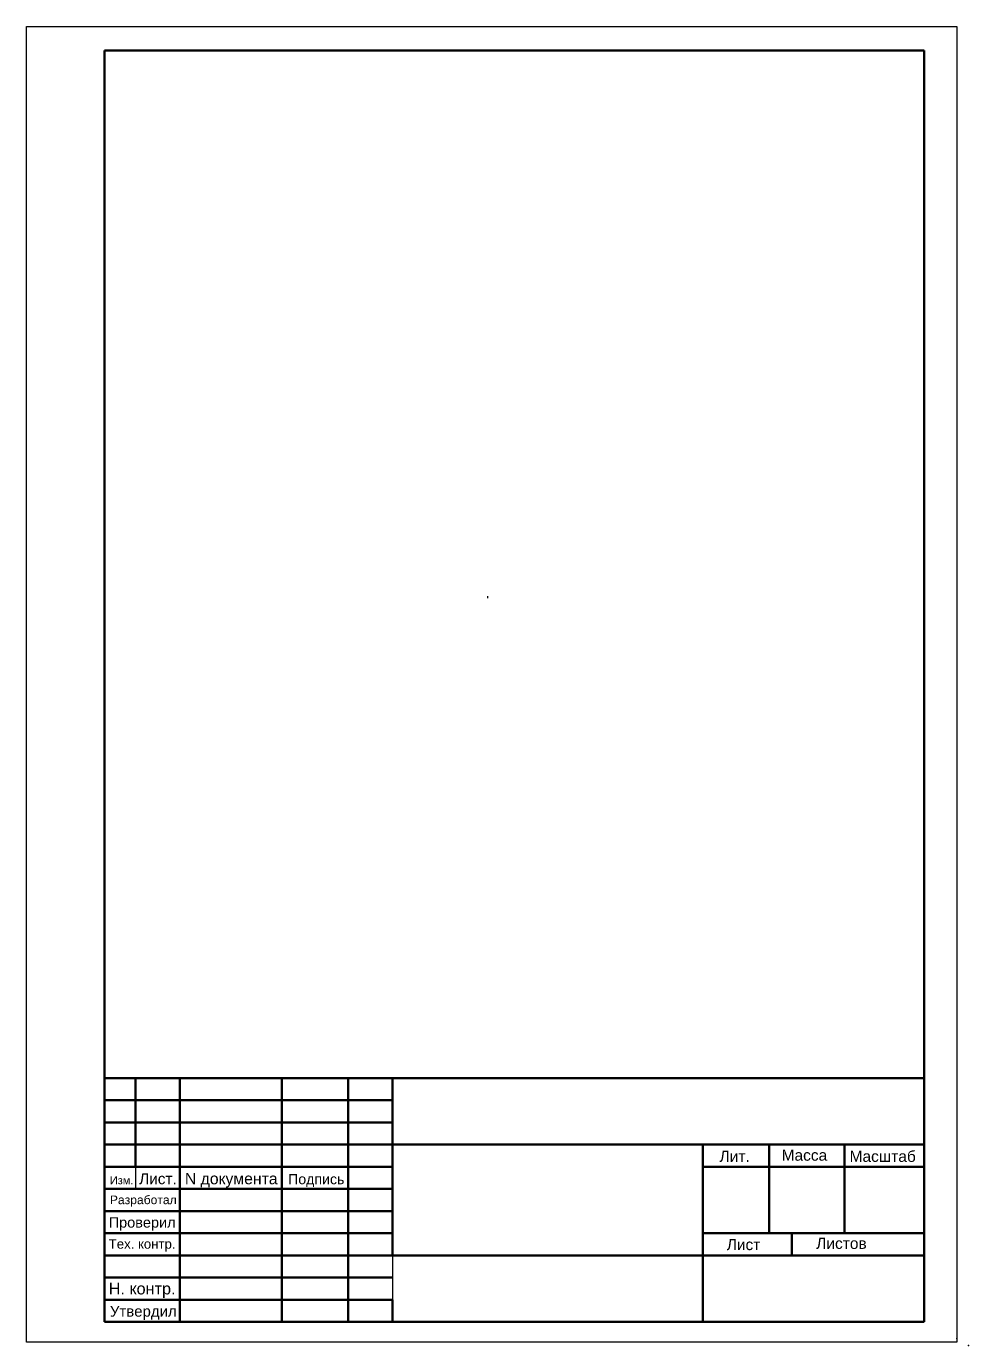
# Model space of a CAD drawing. Header units: millimetres. Extents: x -9232 to 2878, y -11520 to -3112.
# Drawn here: x -9232 to -6413, y -11520 to -7572 of the extents above; entities that cross this region are included whole.
import ezdxf
from ezdxf.enums import TextEntityAlignment as Align

# ---------------------------------------------------------------- set-up
doc = ezdxf.new("R2010")
doc.units = ezdxf.units.MM
doc.header["$LTSCALE"] = 99.9
doc.layers.add('основной', color=7, linetype='Continuous', lineweight=50)
doc.styles.get("Standard").update_dxf_attribs({"font": 'arial.ttf', "height": 20})

# ---------------------------------------------------------------- blocks, each defined once
blk = doc.blocks.new('Рамка')
for p, q in [((-172.64, 130.44), (-172.64, 427.44)), ((-172.64, 427.44), (37.36, 427.44)), ((37.36, 427.44), (37.36, 130.44)), ((-20, 190), (-5, 190)), ((-5, 190), (12, 190)), ((30, 135), (30, 190)), ((-90, 175), (-20, 175)), ((-20, 175), (-5, 175)), ((-5, 160), (-5, 175)), ((-148.04, 169.83), (-148.04, 164.96)), ((-20, 155), (-19.89, 155)), ((-19.89, 155), (0.11, 155)), ((-5, 155), (0, 155)), ((-5, 155), (0, 155)), ((-90, 150), (-90, 145)), ((-90, 145), (-90, 145)), ((-90, 145), (-90, 140)), ((-90, 140), (-155, 140)), ((-90, 140), (-155, 140)), ((-90, 140), (-155, 140)), ((30, 135), (30, 140)), ((-155, 135), (-95, 135)), ((30, 135), (30, 135)), ((30, 135), (30, 135)), ((37.36, 130.44), (-172.64, 130.44))]:
    blk.add_line(p, q)
at = {"lineweight": 50}
for p, q in [((-155, 135), (-155, 422)), ((-155, 422), (30, 422)), ((30, 422), (30, 135)), ((30, 190), (-155, 190)), ((-155, 190), (-148, 190)), ((-148, 190), (-148, 170)), ((-148, 190), (-138, 190)), ((-138, 190), (-138, 135)), ((-138, 190), (-115, 190)), ((-115, 190), (-115, 135)), ((-115, 190), (-100, 190)), ((-100, 190), (-100, 135)), ((-100, 190), (-90, 190)), ((-90, 190), (-90, 150)), ((-90, 190), (-20, 190)), ((-90, 185), (-155, 185)), ((-90, 180), (-155, 180)), ((-148, 170), (-148, 180)), ((30, 175), (-155, 175)), ((-5, 175), (-155, 175)), ((-20, 160), (-20, 175)), ((-5, 175), (-5, 155)), ((12, 175), (12, 155)), ((-90, 170), (-155, 170)), ((30, 170), (-20, 170)), ((-90, 165), (-155, 165)), ((-90, 160), (-155, 160)), ((-20, 160), (-20, 135)), ((-90, 155), (-155, 155)), ((30, 155), (-20, 155)), ((0.11, 155), (0.11, 150)), ((-20, 150), (-155, 150)), ((-20, 150), (30, 150)), ((-90, 145), (-155, 145)), ((-155, 140), (-90, 140)), ((-90, 140), (-90, 135)), ((30, 135), (-155, 135))]:
    blk.add_line(p, q, dxfattribs=at)
for p in [(37.32, 131.23), (40, 129.63)]:
    blk.add_point(p)
for s, height, p, p2 in [('Изм.', 1.768, (-153.8, 166.06), (-148.51, 166.06)), ('N документа', 2.5421, (-136.87, 166.06), (-115.96, 166.06)), ('Подпись', 2.285, (-113.58, 166.06), (-100.87, 166.06)), ('Разработал', 1.956, (-153.8, 161.56), (-138.72, 161.56)), ('Проверил', 2.339, (-154.07, 156.27), (-138.98, 156.27)), ('Тех. контр.', 2.1338, (-154.07, 151.51), (-138.98, 151.51)), ('Н. контр.', 2.624, (-154.07, 141.19), (-138.98, 141.19)), ('Утвердил', 2.42, (-153.8, 136.17), (-138.72, 136.17))]:
    blk.add_text(s, height=height).set_placement(p, p2, align=Align.ALIGNED)
blk.add_text('Лист.', height=2.474, dxfattribs=at).set_placement((-147.19, 166.06), (-138.72, 166.06), align=Align.ALIGNED)
at = {"char_height": 2.5, "attachment_point": 1}
for s, insert, width in [('Лит.', (-16.2, 173.61), 15.0765), ('Масса', (-2.2, 173.87), 16.6918), ('Масштаб', (13.14, 173.61), 18.038), ('Лист', (-14.59, 153.69), 18.8456), ('Листов', (5.61, 153.96), 29.3453)]:
    blk.add_mtext(s, dxfattribs=dict(at, insert=insert, width=width))

msp = doc.modelspace()

# ---------------------------------------------------------------- linework, layer by layer
at = {"layer": 'основной'}
msp.add_line((-7850.721, -9279.92), (-7853.721, -9279.92), dxfattribs=at)

# ---------------------------------------------------------------- block references
at = {"lineweight": 50, "xscale": 13.25803239545189, "yscale": 13.25803239545189, "zscale": 13.25803239545189}
msp.add_blockref('Рамка', (-6943.049, -13238.723), dxfattribs=at)

doc.saveas('drawing.dxf')
